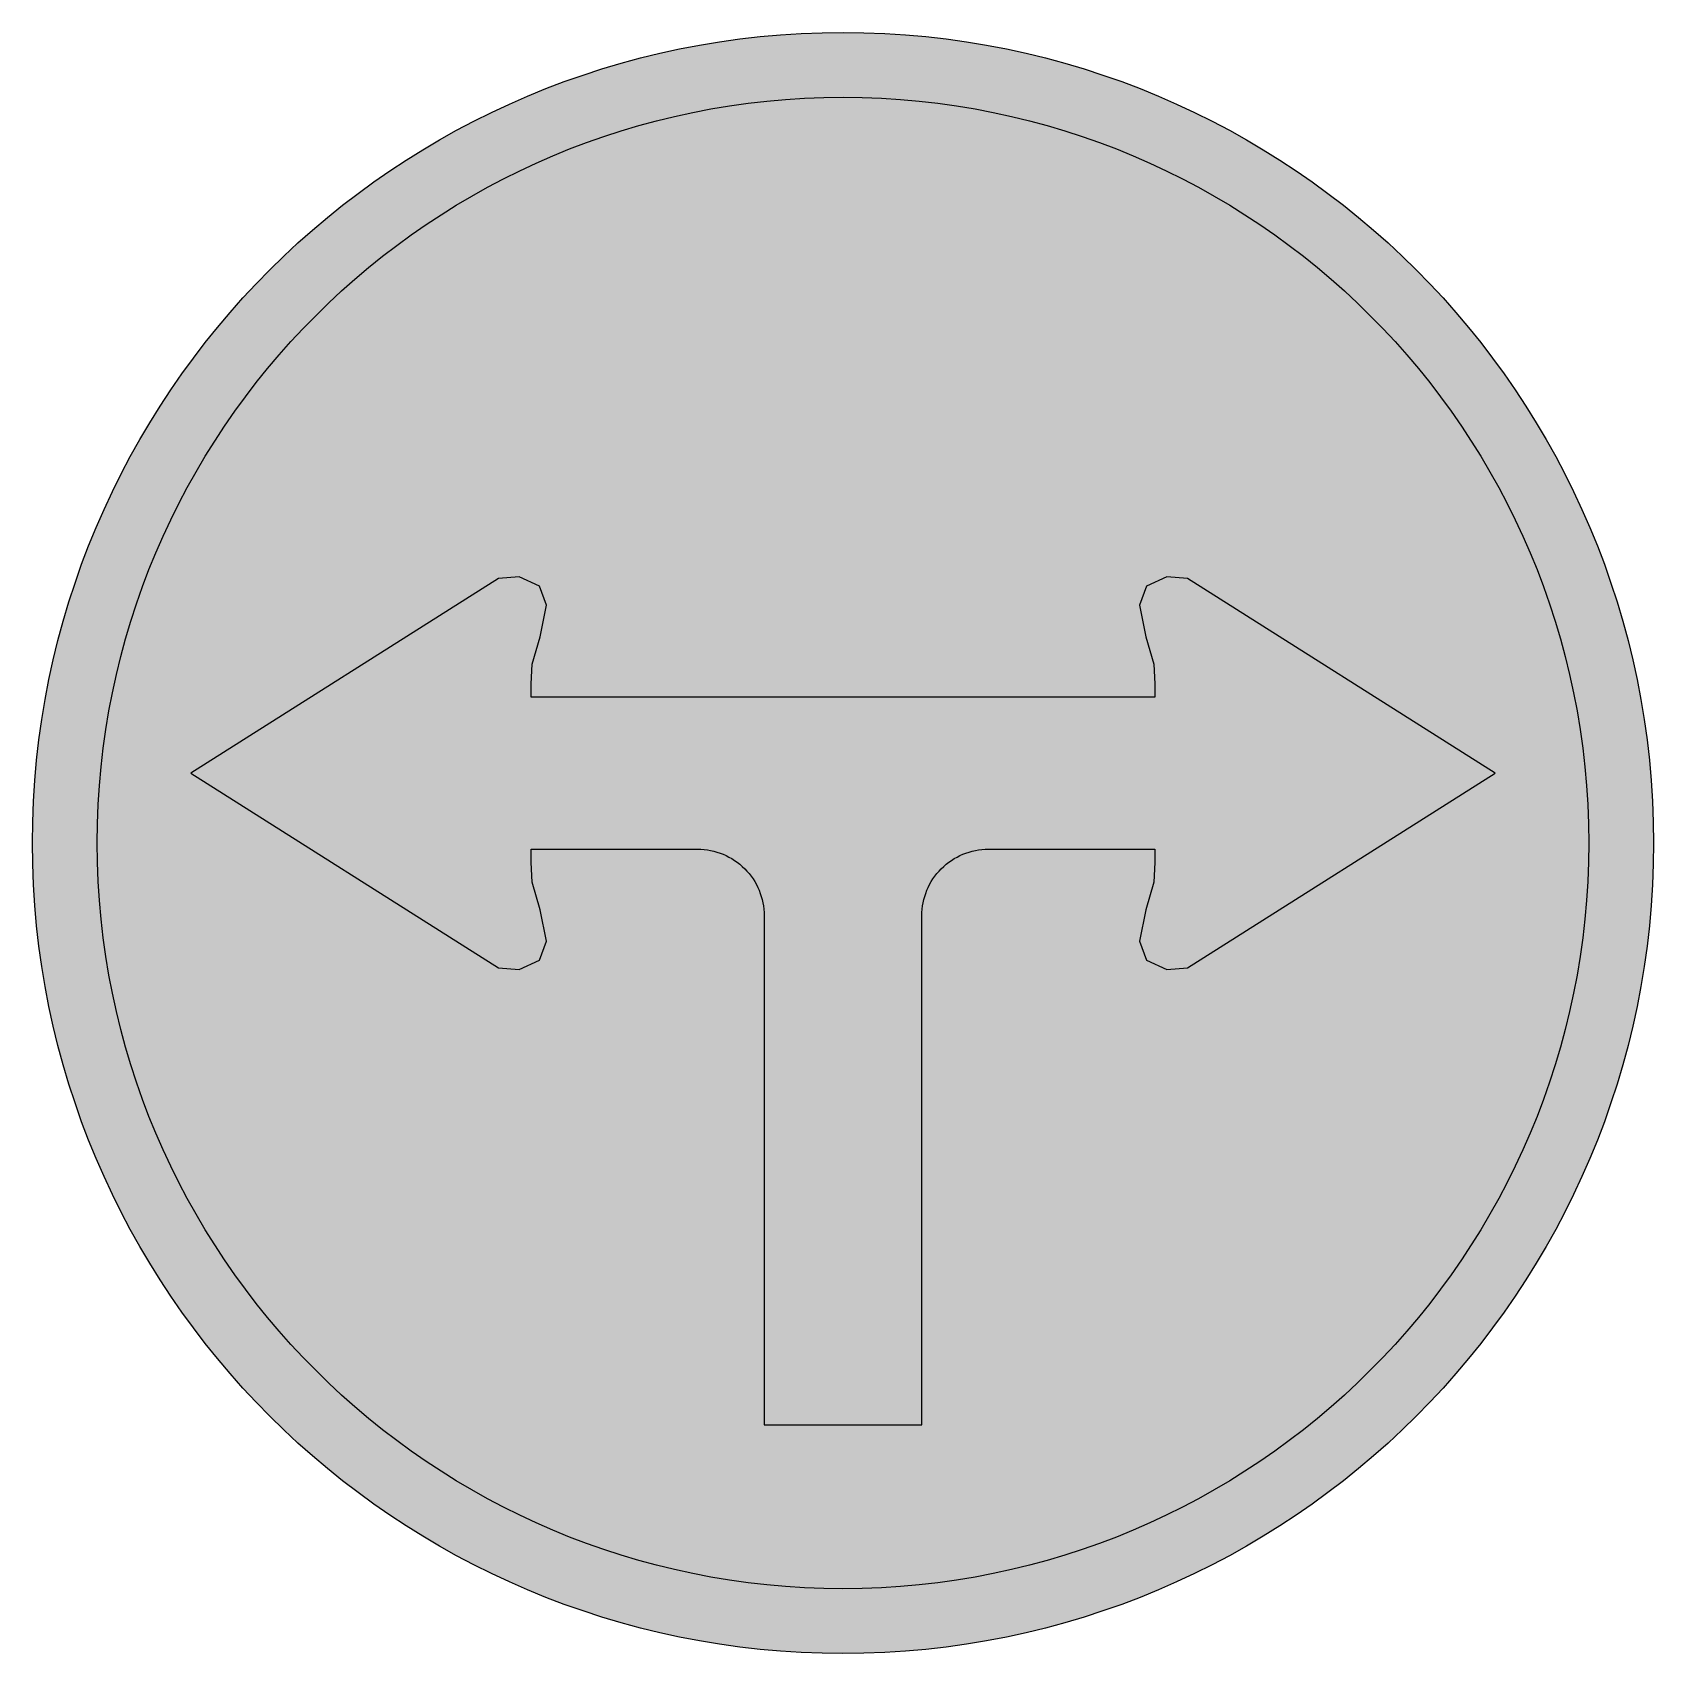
# Model space of a CAD drawing. Header units: millimetres. Extents: x -200 to 200, y -200 to 200.
import ezdxf

# ---------------------------------------------------------------- set-up
doc = ezdxf.new("R2010")
doc.units = ezdxf.units.MM
doc.header["$LTSCALE"] = 10
doc.header["$MEASUREMENT"] = 0
doc.layers.get('0').update_dxf_attribs({"linetype": 'CONTINUOUS'})

msp = doc.modelspace()

# ---------------------------------------------------------------- hatches: boundary and pattern name
h = msp.add_hatch(color=255)
h.dxf.hatch_style = 1
h.paths.add_polyline_path([(200, 0, -1), (-200, 0, -1)])
h.paths.add_polyline_path([(-184, 0, 1), (184, 0, 1)], flags=16)
h.paths.add_polyline_path([(-94.73, 135.63), (-132.31, 97.79), (16.28, -49.79), (-9.89, -59.37, 0.659753), (-10.78, -75.7), (113.49, -108.76), (79.58, 15.28, 0.659163), (63.27, 14.29), (53.86, -11.95)], flags=0)
h = msp.add_hatch(color=160)
edge = h.paths.add_edge_path()
edge.add_arc((0, 0), 184, 0, 360)
edge = h.paths.add_edge_path(flags=16)
edge.add_line((0, 35.98), (-76.9, 35.98))
edge.add_line((-76.9, 35.98), (-76.9, 39.29))
edge.add_line((-76.9, 39.29), (-76.68, 44.11))
edge.add_line((-76.68, 44.11), (-74.73, 50.9))
edge.add_line((-74.73, 50.9), (-73.13, 58.71))
edge.add_line((-73.13, 58.71), (-74.91, 63.33))
edge.add_line((-74.91, 63.33), (-79.88, 65.64))
edge.add_line((-79.88, 65.64), (-85.03, 65.28))
edge.add_line((-85.03, 65.28), (-160.89, 17.23))
edge.add_line((-160.89, 17.23), (-85.03, -30.82))
edge.add_line((-85.03, -30.82), (-79.88, -31.18))
edge.add_line((-79.88, -31.18), (-74.91, -28.87))
edge.add_line((-74.91, -28.87), (-73.13, -24.26))
edge.add_line((-73.13, -24.26), (-74.73, -16.45))
edge.add_line((-74.73, -16.45), (-76.68, -9.65))
edge.add_line((-76.68, -9.65), (-76.9, -4.83))
edge.add_line((-76.9, -4.83), (-76.9, -1.52))
edge.add_line((-76.9, -1.52), (-35.89, -1.52))
edge.add_arc((-35.89, -17.97), 16.45, 0, 90, ccw=False)
edge.add_line((-19.44, -17.97), (-19.44, -143.6))
edge.add_line((-19.44, -143.6), (0, -143.6))
edge.add_line((0, -143.6), (19.44, -143.6))
edge.add_line((19.44, -143.6), (19.44, -17.97))
edge.add_arc((35.89, -17.97), 16.45, 90, 180, ccw=False)
edge.add_line((35.89, -1.52), (76.9, -1.52))
edge.add_line((76.9, -1.52), (76.9, -4.83))
edge.add_line((76.9, -4.83), (76.68, -9.65))
edge.add_line((76.68, -9.65), (74.73, -16.45))
edge.add_line((74.73, -16.45), (73.13, -24.26))
edge.add_line((73.13, -24.26), (74.91, -28.87))
edge.add_line((74.91, -28.87), (79.88, -31.18))
edge.add_line((79.88, -31.18), (85.03, -30.82))
edge.add_line((85.03, -30.82), (160.89, 17.23))
edge.add_line((160.89, 17.23), (85.03, 65.28))
edge.add_line((85.03, 65.28), (79.88, 65.64))
edge.add_line((79.88, 65.64), (74.91, 63.33))
edge.add_line((74.91, 63.33), (73.13, 58.71))
edge.add_line((73.13, 58.71), (74.73, 50.9))
edge.add_line((74.73, 50.9), (76.68, 44.11))
edge.add_line((76.68, 44.11), (76.9, 39.29))
edge.add_line((76.9, 39.29), (76.9, 35.98))
edge.add_line((76.9, 35.98), (0, 35.98))
h = msp.add_hatch(color=255)
edge = h.paths.add_edge_path()
edge.add_line((0, 35.98), (-76.9, 35.98))
edge.add_line((-76.9, 35.98), (-76.9, 39.29))
edge.add_line((-76.9, 39.29), (-76.68, 44.11))
edge.add_line((-76.68, 44.11), (-74.73, 50.9))
edge.add_line((-74.73, 50.9), (-73.13, 58.71))
edge.add_line((-73.13, 58.71), (-74.91, 63.33))
edge.add_line((-74.91, 63.33), (-79.88, 65.64))
edge.add_line((-79.88, 65.64), (-85.03, 65.28))
edge.add_line((-85.03, 65.28), (-160.89, 17.23))
edge.add_line((-160.89, 17.23), (-85.03, -30.82))
edge.add_line((-85.03, -30.82), (-79.88, -31.18))
edge.add_line((-79.88, -31.18), (-74.91, -28.87))
edge.add_line((-74.91, -28.87), (-73.13, -24.26))
edge.add_line((-73.13, -24.26), (-74.73, -16.45))
edge.add_line((-74.73, -16.45), (-76.68, -9.65))
edge.add_line((-76.68, -9.65), (-76.9, -4.83))
edge.add_line((-76.9, -4.83), (-76.9, -1.52))
edge.add_line((-76.9, -1.52), (-35.89, -1.52))
edge.add_arc((-35.89, -17.97), 16.45, 0, 90, ccw=False)
edge.add_line((-19.44, -17.97), (-19.44, -143.6))
edge.add_line((-19.44, -143.6), (0, -143.6))
edge.add_line((0, -143.6), (19.44, -143.6))
edge.add_line((19.44, -143.6), (19.44, -17.97))
edge.add_arc((35.89, -17.97), 16.45, 90, 180, ccw=False)
edge.add_line((35.89, -1.52), (76.9, -1.52))
edge.add_line((76.9, -1.52), (76.9, -4.83))
edge.add_line((76.9, -4.83), (76.68, -9.65))
edge.add_line((76.68, -9.65), (74.73, -16.45))
edge.add_line((74.73, -16.45), (73.13, -24.26))
edge.add_line((73.13, -24.26), (74.91, -28.87))
edge.add_line((74.91, -28.87), (79.88, -31.18))
edge.add_line((79.88, -31.18), (85.03, -30.82))
edge.add_line((85.03, -30.82), (160.89, 17.23))
edge.add_line((160.89, 17.23), (85.03, 65.28))
edge.add_line((85.03, 65.28), (79.88, 65.64))
edge.add_line((79.88, 65.64), (74.91, 63.33))
edge.add_line((74.91, 63.33), (73.13, 58.71))
edge.add_line((73.13, 58.71), (74.73, 50.9))
edge.add_line((74.73, 50.9), (76.68, 44.11))
edge.add_line((76.68, 44.11), (76.9, 39.29))
edge.add_line((76.9, 39.29), (76.9, 35.98))
edge.add_line((76.9, 35.98), (0, 35.98))

# ---------------------------------------------------------------- linework, layer by layer
at = {"color": 255}
msp.add_lwpolyline([(0, 35.98), (-76.9, 35.98), (-76.9, 39.29), (-76.68, 44.11), (-74.73, 50.9), (-73.13, 58.71), (-74.91, 63.33), (-79.88, 65.64), (-85.03, 65.28), (-160.89, 17.23), (-85.03, -30.82), (-79.88, -31.18), (-74.91, -28.87), (-73.13, -24.26), (-74.73, -16.45), (-76.68, -9.65), (-76.9, -4.83), (-76.9, -1.52), (-35.89, -1.52, -0.414214), (-19.44, -17.97), (-19.44, -143.6), (0, -143.6), (19.44, -143.6), (19.44, -17.97, -0.414214), (35.89, -1.52), (76.9, -1.52), (76.9, -4.83), (76.68, -9.65), (74.73, -16.45), (73.13, -24.26), (74.91, -28.87), (79.88, -31.18), (85.03, -30.82), (160.89, 17.23), (85.03, 65.28), (79.88, 65.64), (74.91, 63.33), (73.13, 58.71), (74.73, 50.9), (76.68, 44.11), (76.9, 39.29), (76.9, 35.98)], format="xyb", close=True, dxfattribs=at)
at = {"color": 7}
for radius in [200, 184]:
    msp.add_circle((0, 0), radius, dxfattribs=at)

doc.saveas('drawing.dxf')
